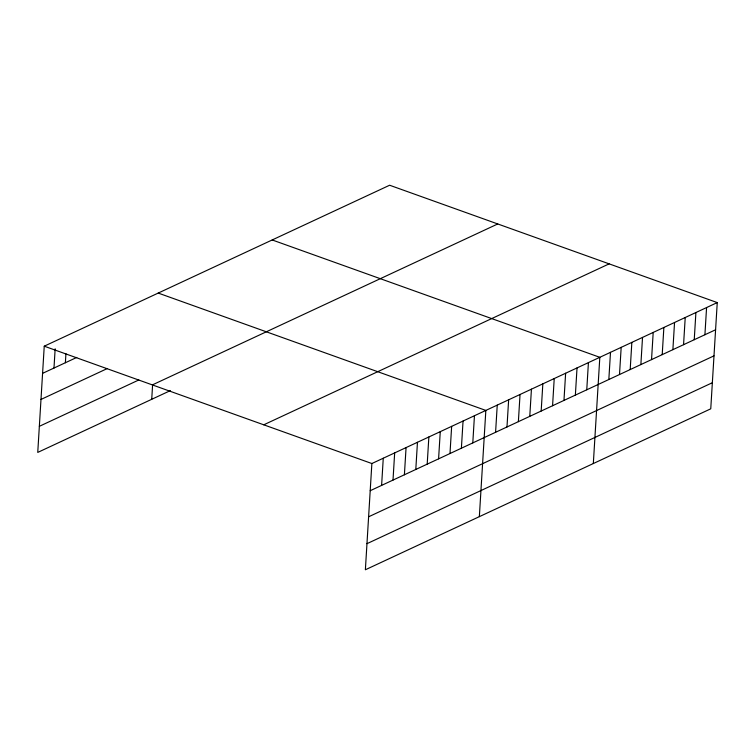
<?xml version="1.0" encoding="UTF-8"?>
<svg xmlns="http://www.w3.org/2000/svg" width="755" height="755" viewBox="0 0 755 755"><rect width="100%" height="100%" fill="white"/><g stroke="black" fill="none" stroke-linecap="round" stroke-linejoin="round"><path stroke-width="1.13" d="M717.25 302.585L371.866 463.532L365.373 569.77L710.757 408.814L717.25 302.585L389.627 185.23L44.243 346.186L37.75 452.415L170.375 390.609M53.983 368.044L55.162 348.801M65.383 362.74L65.93 353.68M151.727 399.301L152.519 386.258M381.605 485.399L383.266 458.228M393.006 480.086L394.667 452.915M404.397 474.782L406.067 447.602M415.797 469.468L417.458 442.288M427.198 464.155L428.859 436.985M438.589 458.842L440.259 431.671M449.989 453.529L451.65 426.358M461.39 448.225L463.051 421.045M472.79 442.911L474.451 415.731M479.349 516.656L485.842 410.427L158.22 293.072M495.582 432.285L497.243 405.114M506.983 426.981L508.644 399.801M518.374 421.668L520.035 394.488M529.774 416.354L531.435 389.174M541.175 411.041L542.836 383.87M552.566 405.728L554.227 378.557M563.966 400.424L565.627 373.244M575.367 395.11L577.028 367.93M586.758 389.797L588.419 362.627M593.326 463.542L599.819 357.313L272.196 239.958M608.832 379.51L610.493 352.34M619.506 374.537L621.176 347.357M630.189 369.563L631.85 342.383M640.863 364.589L642.524 337.409M651.537 359.616L653.198 332.436M662.21 354.633L663.872 327.462M672.884 349.659L674.545 322.489M683.558 344.686L685.229 317.515M694.241 339.712L695.902 312.542M704.915 334.739L706.576 307.559M42.582 373.357L76.774 357.426M40.987 399.442L107.304 368.544M39.345 426.32L138.816 379.973M152.359 384.908L497.743 223.961M263.759 424.81L609.134 263.863M370.205 490.712L715.589 329.765M368.61 516.798L713.994 355.85M366.968 543.676L712.352 382.728M44.243 346.186L371.866 463.532"/></g></svg>
